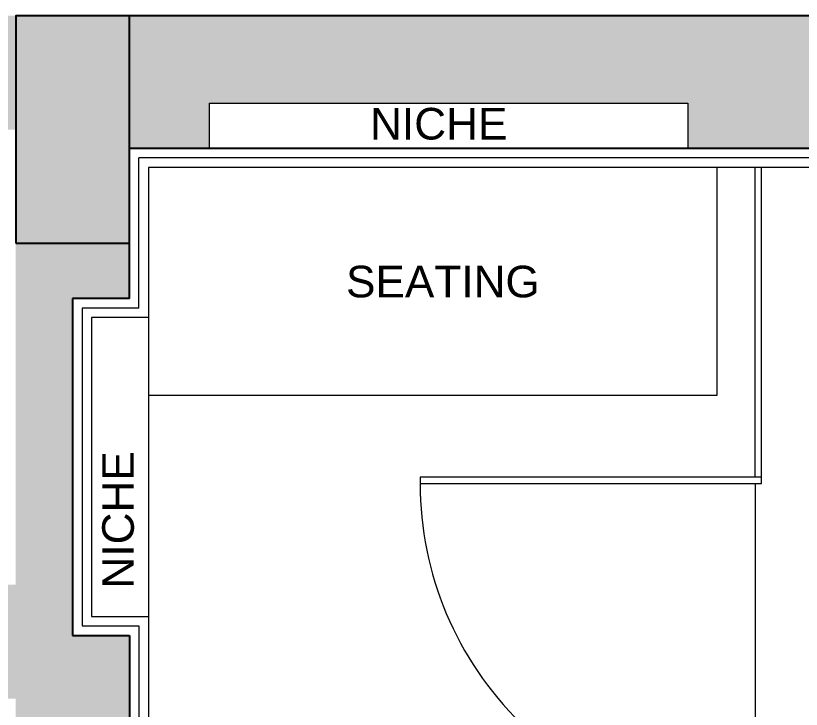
# Model space of a CAD drawing. Header units: inches. Extents: x 211391 to 214260, y -106888 to -102532.
# Drawn here: x 213129.9 to 213192, y -103758.4 to -103703.5 of the extents above; entities that cross this region are included whole.
import ezdxf

# ---------------------------------------------------------------- set-up
doc = ezdxf.new("R2010")
doc.units = ezdxf.units.IN
doc.header["$MEASUREMENT"] = 0
doc.linetypes.add('0226--P-00-GA 18.02.10$0$DASH', pattern=[0.35, 0.25, -0.1])
for name, color, linetype, lineweight in [('BEAM', 90, '0226--P-00-GA 18.02.10$0$DASH', 25), ('DROP', 1, 'Continuous', 5), ('GLASS', 4, 'Continuous', 18), ('HATCH', 251, 'Continuous', 13), ('STONE', 1, 'Continuous', 18), ('TEXT', 3, 'Continuous', 9), ('WALL', 5, 'Continuous', 25)]:
    doc.layers.add(name, color=color, linetype=linetype, lineweight=lineweight)
doc.layers.add('COLUMN', color=6, linetype='Continuous')
doc.layers.get('BEAM').off()
doc.styles.add('style5', font='arial.ttf', dxfattribs={"height": 9})

# ---------------------------------------------------------------- blocks, each defined once
blk = doc.blocks.new('79')
at = {"layer": 'COLUMN', "ltscale": 20, "true_color": 0xdd22ba}
h = blk.add_hatch(color=212, dxfattribs=at)
h.dxf.hatch_style = 1
h.paths.add_polyline_path([(213129.888, -103721.541), (213138.888, -103721.541), (213138.888, -103703.541), (213129.888, -103703.541)])
at = {"layer": 'COLUMN', "ltscale": 20}
blk.add_lwpolyline([(213129.888, -103721.541), (213138.888, -103721.541), (213138.888, -103703.541), (213129.888, -103703.541)], close=True, dxfattribs=at)

msp = doc.modelspace()

# ---------------------------------------------------------------- hatches: boundary and pattern name
at = {"layer": 'HATCH', "ltscale": 15}
h = msp.add_hatch(color=256, dxfattribs=at)
h.dxf.hatch_style = 1
h.paths.add_polyline_path([(213138.888, -103752.541), (213134.388, -103752.541), (213134.388, -103725.908), (213138.888, -103725.908), (213138.888, -103721.541), (213129.888, -103721.541), (213129.888, -103748.541), (213114.888, -103748.541), (213114.888, -103712.541), (213129.888, -103712.541), (213129.888, -103703.541), (213105.888, -103703.541), (213105.888, -103757.541), (213129.888, -103757.541), (213129.888, -103760.541), (213138.888, -103760.541)])
h = msp.add_hatch(color=256, dxfattribs=at)
h.dxf.hatch_style = 1
h.paths.add_polyline_path([(213309.888, -103703.541), (213138.888, -103703.541), (213138.888, -103708.041), (213309.888, -103708.041)])
h = msp.add_hatch(color=8, dxfattribs=at)
h.dxf.hatch_style = 1
h.paths.add_polyline_path([(213309.888, -103708.054), (213138.888, -103708.054), (213138.888, -103714.041), (213145.216, -103714.041), (213145.216, -103710.454), (213183.069, -103710.454), (213183.069, -103714.041), (213195.113, -103714.041), (213195.113, -103710.096), (213230.027, -103710.096), (213230.027, -103714.041), (213309.888, -103714.041)])

# ---------------------------------------------------------------- linework, layer by layer
at = {"layer": 'DROP', "ltscale": 20}
msp.add_line((213188.388, -103740.544), (213188.393, -103767.048), dxfattribs=at)
at = {"layer": 'GLASS', "ltscale": 20}
for p, q in [((213188.388, -103740.044), (213188.388, -103715.541)), ((213188.888, -103740.544), (213188.888, -103715.541))]:
    msp.add_line(p, q, dxfattribs=at)
at = {"layer": 'GLASS', "ltscale": 10}
msp.add_lwpolyline([(213161.888, -103740.044), (213161.888, -103740.544), (213188.888, -103740.544), (213188.888, -103740.044)], close=True, dxfattribs=at)
msp.add_arc((213188.393, -103740.544), 26.505, 180, 271.07092, dxfattribs=at)
at = {"layer": 'STONE'}
for p, q in [((213309.138, -103714.791), (213139.638, -103714.791)), ((213139.638, -103726.658), (213139.638, -103714.791)), ((213201.546, -103715.541), (213140.388, -103715.541)), ((213135.138, -103726.658), (213135.138, -103751.791)), ((213139.638, -103726.658), (213135.138, -103726.658)), ((213135.888, -103727.408), (213135.888, -103751.041)), ((213140.388, -103727.408), (213135.888, -103727.408)), ((213140.388, -103727.408), (213140.388, -103751.041)), ((213135.888, -103751.041), (213140.388, -103751.041)), ((213140.388, -103751.041), (213140.388, -103760.541)), ((213135.138, -103751.791), (213139.638, -103751.791)), ((213139.638, -103751.791), (213139.638, -103759.791))]:
    msp.add_line(p, q, dxfattribs=at)
msp.add_lwpolyline([(213183.069, -103714.041), (213145.216, -103714.041), (213145.216, -103710.454), (213183.069, -103710.454)], close=True, dxfattribs=at)
msp.add_lwpolyline([(213140.388, -103733.541), (213185.388, -103733.541), (213185.388, -103715.541), (213140.388, -103715.541), (213140.388, -103727.408)], dxfattribs=at)
at = {"layer": 'WALL', "ltscale": 20}
for p, q in [((213309.888, -103703.541), (213138.888, -103703.541)), ((213309.888, -103714.041), (213138.888, -103714.041))]:
    msp.add_line(p, q, dxfattribs=at)
at = {"layer": 'WALL'}
msp.add_line((213138.888, -103725.908), (213138.888, -103721.541), dxfattribs=at)
at = {"layer": 'WALL', "ltscale": 25}
for p, q in [((213138.888, -103725.908), (213134.388, -103725.908)), ((213134.388, -103725.908), (213134.388, -103752.541)), ((213134.388, -103752.541), (213138.888, -103752.541)), ((213138.888, -103752.541), (213138.888, -103760.541))]:
    msp.add_line(p, q, dxfattribs=at)

# ---------------------------------------------------------------- block references
at = {"layer": 'BEAM'}
msp.add_blockref('79', (0, 0), dxfattribs=at)

# ---------------------------------------------------------------- texts
at = {"layer": 'TEXT', "char_height": 2.5, "width": 19.60533, "attachment_point": 2, "style": 'style5'}
for s, insert in [('\\A1;NICHE', (213163.361, -103710.832)), ('\\A1;SEATING', (213163.69, -103723.314))]:
    msp.add_mtext(s, dxfattribs=dict(at, insert=insert))
at = {"layer": 'TEXT', "insert": (213136.734, -103743.41), "char_height": 2.5, "width": 19.60533, "attachment_point": 2, "rotation": 90, "style": 'style5'}
msp.add_mtext('\\A1;NICHE', dxfattribs=at)

doc.saveas('drawing.dxf')
